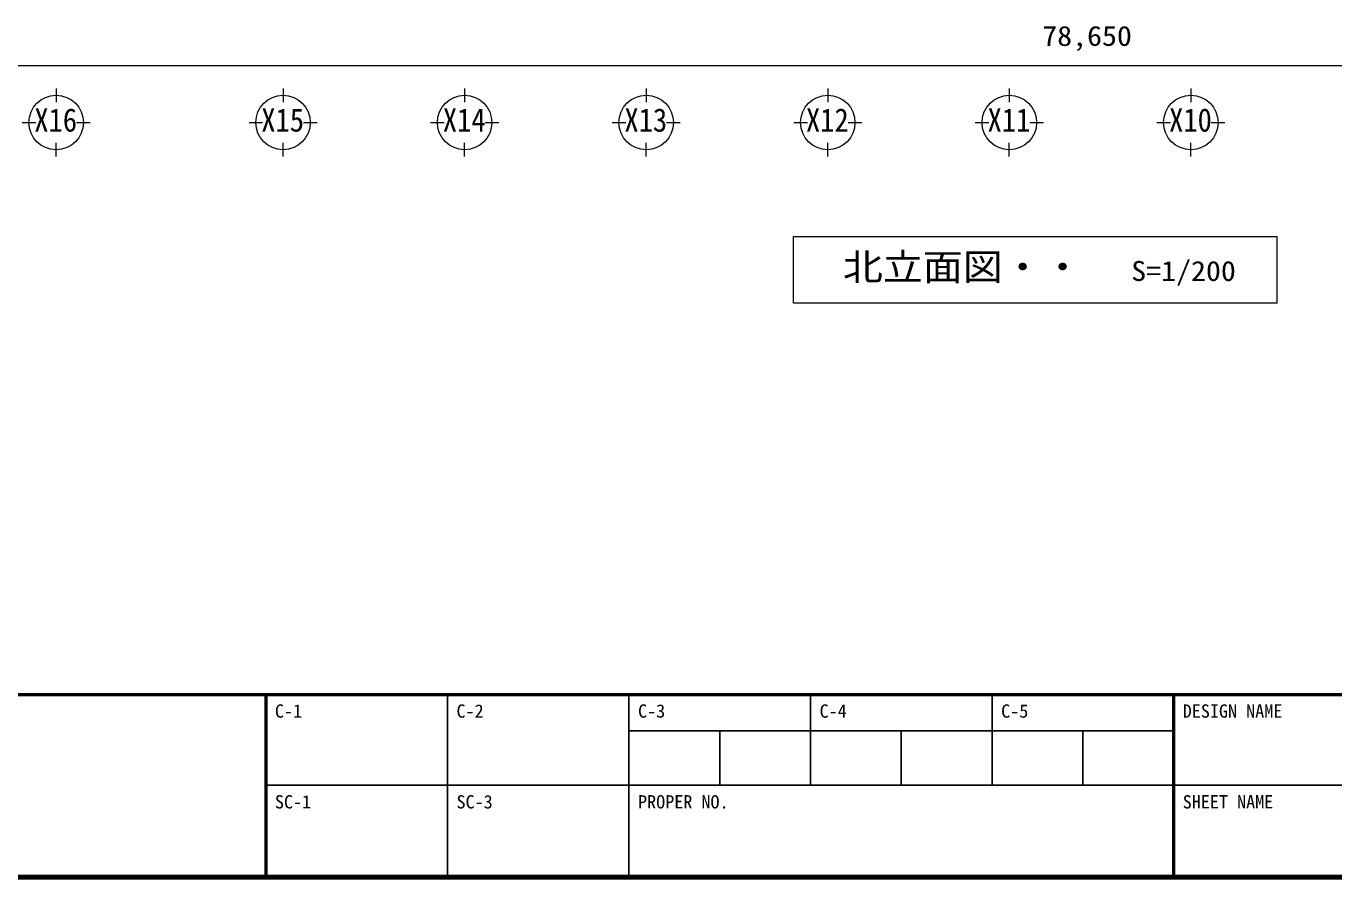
# Model space of a CAD drawing. Units: millimetres at full size, sheet at 1:200; details may follow other scales. Extents: x -55340 to 55340, y -38040 to 38040.
# Drawn here: x -21980 to 6829, y -38040 to -19280 of the extents above; entities that cross this region are included whole.
import ezdxf
from ezdxf.enums import TextEntityAlignment as Align

# ---------------------------------------------------------------- set-up
doc = ezdxf.new("R2010")
doc.units = ezdxf.units.MM
doc.header["$LTSCALE"] = 200
for name, color, linetype, lineweight in [('0-1_通り芯', 3, 'Continuous', 18), ('0-5_建具(ｻｯｼ)', 4, 'Continuous', 9), ('0-A_寸法', 6, 'Continuous', 9), ('0-B_文字', 4, 'Continuous', 9), ('F-0_F-0ﾚｲﾔ', 5, 'Continuous', 50)]:
    doc.layers.add(name, color=color, linetype=linetype, lineweight=lineweight)
doc.layers.add('F-A_F-Aﾚｲﾔ', color=7, linetype='Continuous')
doc.styles.add('ＭＳ ゴシック', font='')
doc.styles.get('ＭＳ ゴシック').set_extended_font_data('MS Gothic')

msp = doc.modelspace()

# ---------------------------------------------------------------- linework, layer by layer
at = {"layer": '0-1_通り芯'}
for p, q in [((-21320.2, -20653.3), (-21320.2, -20953.3)), ((-16320.2, -20653.3), (-16320.2, -20953.3)), ((-12320.2, -20653.3), (-12320.2, -20953.3)), ((-8320.2, -20653.3), (-8320.2, -20953.3)), ((-4320.2, -20653.3), (-4320.2, -20953.3)), ((-320.2, -20653.3), (-320.2, -20953.3)), ((3679.8, -20653.3), (3679.8, -20953.3)), ((-22070.2, -21403.3), (-21770.2, -21403.3)), ((-20870.2, -21403.3), (-20570.2, -21403.3)), ((-17070.2, -21403.3), (-16770.2, -21403.3)), ((-15870.2, -21403.3), (-15570.2, -21403.3)), ((-13070.2, -21403.3), (-12770.2, -21403.3)), ((-11870.2, -21403.3), (-11570.2, -21403.3)), ((-9070.2, -21403.3), (-8770.2, -21403.3)), ((-7870.2, -21403.3), (-7570.2, -21403.3)), ((-5070.2, -21403.3), (-4770.2, -21403.3)), ((-3870.2, -21403.3), (-3570.2, -21403.3)), ((-1070.2, -21403.3), (-770.2, -21403.3)), ((129.8, -21403.3), (429.8, -21403.3)), ((2929.8, -21403.3), (3229.8, -21403.3)), ((4129.8, -21403.3), (4429.8, -21403.3)), ((-21320.2, -22153.3), (-21320.2, -21853.3)), ((-16320.2, -22153.3), (-16320.2, -21853.3)), ((-12320.2, -22153.3), (-12320.2, -21853.3)), ((-8320.2, -22153.3), (-8320.2, -21853.3)), ((-4320.2, -22153.3), (-4320.2, -21853.3)), ((-320.2, -22153.3), (-320.2, -21853.3)), ((3679.8, -22153.3), (3679.8, -21853.3))]:
    msp.add_line(p, q, dxfattribs=at)
for centre in [(-21320.2, -21403.3), (-16320.2, -21403.3), (-12320.2, -21403.3), (-8320.2, -21403.3), (-4320.2, -21403.3), (-320.2, -21403.3), (3679.8, -21403.3)]:
    msp.add_circle(centre, 600, dxfattribs=at)
at = {"layer": '0-A_寸法', "color": 4}
msp.add_line((40658.6, -20153.3), (-37970.2, -20153.3), dxfattribs=at)
at = {"layer": '0-B_文字'}
msp.add_lwpolyline([(-5075.6, -23916.2), (5576.4, -23916.2), (5576.4, -25385.2), (-5075.6, -25385.2)], close=True, dxfattribs=at)
at = {"layer": 'F-0_F-0ﾚｲﾔ'}
for p, q in [((-55300, -34000), (55300, -34000)), ((-16700, -34000), (-16700, -38000)), ((3300, -34000), (3300, -38000)), ((-55300, -38000), (55300, -38000)), ((-55340, -38040), (55340, -38040))]:
    msp.add_line(p, q, dxfattribs=at)
at = {"layer": 'F-0_F-0ﾚｲﾔ', "color": 2, "lineweight": 25}
for p, q in [((-12700, -34000), (-12700, -38000)), ((-8700, -34000), (-8700, -38000)), ((-4700, -34000), (-4700, -36000)), ((-700, -34000), (-700, -36000)), ((-8700, -34800), (3300, -34800)), ((-6700, -34800), (-6700, -36000)), ((-2700, -34800), (-2700, -36000)), ((1300, -34800), (1300, -36000)), ((-16700, -36000), (33300, -36000))]:
    msp.add_line(p, q, dxfattribs=at)

# ---------------------------------------------------------------- texts
at = {"layer": '0-1_通り芯', "color": 2, "style": 'ＭＳ ゴシック', "width": 0.9}
for s, p in [('X16', (-21800.5, -21757.5)), ('X15', (-16800.5, -21757.5)), ('X14', (-12800.5, -21757.5)), ('X13', (-8800.5, -21757.5)), ('X12', (-4800.5, -21757.5)), ('X11', (-800.5, -21757.5)), ('X10', (3199.5, -21757.5))]:
    msp.add_text(s, height=513.2, dxfattribs=at).set_placement(p, align=Align.BOTTOM_LEFT)
at = {"layer": '0-5_建具(ｻｯｼ)', "color": 6, "style": 'ＭＳ ゴシック', "width": 1.1}
msp.add_text('北立面図・・', height=586.5, dxfattribs=at).set_placement((-3986.3, -25053.5), align=Align.BOTTOM_LEFT)
at = {"layer": '0-5_建具(ｻｯｼ)', "color": 2, "style": 'ＭＳ ゴシック', "width": 1.1}
msp.add_text('S=1/200', height=439.9, dxfattribs=at).set_placement((2365.8, -25024.3), align=Align.BOTTOM_LEFT)
at = {"layer": '0-A_寸法', "color": 2, "style": 'ＭＳ ゴシック', "width": 1.1}
msp.add_text('78,650', height=439.9, dxfattribs=at).set_placement((404.8, -19846.3), align=Align.BOTTOM_LEFT)
at = {"layer": 'F-A_F-Aﾚｲﾔ', "style": 'ＭＳ ゴシック'}
for s, p in [('C-1', (-16500, -34600)), ('C-2', (-12500, -34600)), ('C-3', (-8500, -34600)), ('C-4', (-4500, -34600)), ('C-5', (-500, -34600)), ('DESIGN NAME', (3500, -34600)), ('SC-1', (-16500, -36600)), ('SC-3', (-12500, -36600)), ('PROPER NO.', (-8500, -36600)), ('SHEET NAME', (3500, -36600))]:
    msp.add_text(s, height=293.3, dxfattribs=at).set_placement(p, align=Align.BOTTOM_LEFT)

doc.saveas('drawing.dxf')
